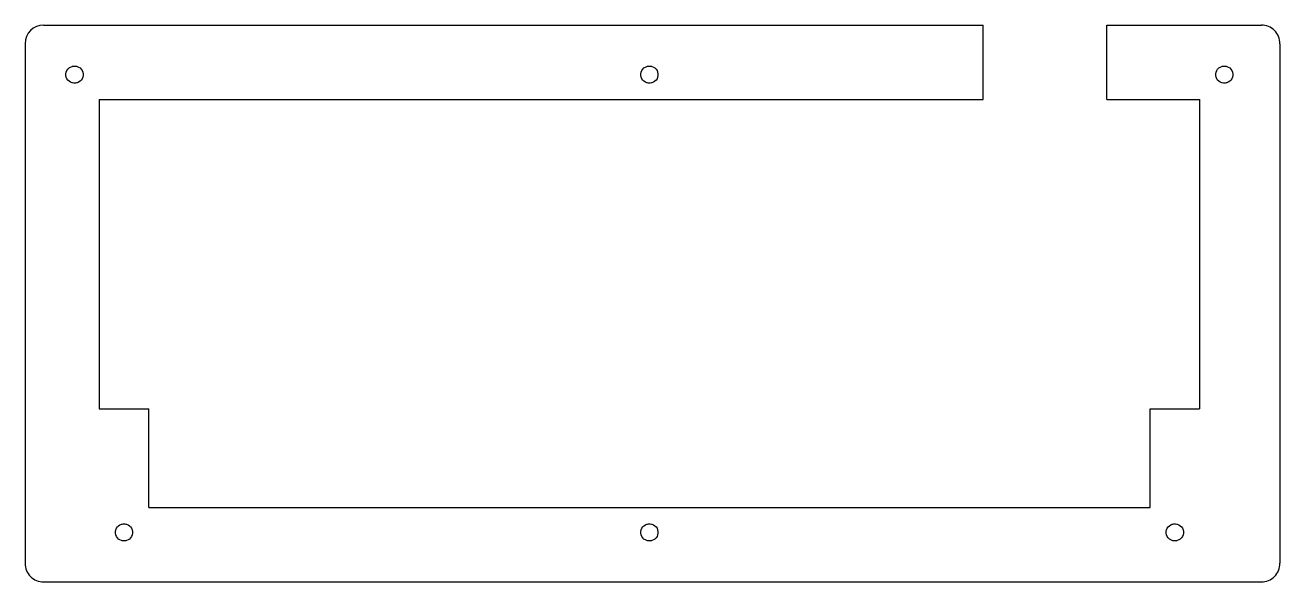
# Model space of a CAD drawing. Extents: x 0 to 242, y -106 to 1.
import ezdxf

# ---------------------------------------------------------------- set-up
doc = ezdxf.new("R2010")
doc.units = 0
doc.layers.get('0').update_dxf_attribs({"linetype": 'CONTINUOUS'})

msp = doc.modelspace()

# ---------------------------------------------------------------- linework, layer by layer
at = {"color": 7}
for points in [[(3.644914, 0.956328), (184.623128, 0.956328)], [(184.623128, -13.331226), (184.623128, 0.956328)], [(208.435717, -13.331226), (208.435717, 0.956328)], [(208.435717, 0.956328), (238.199548, 0.956328)], [(208.435717, 0.956328), (238.199548, 0.956328)], [(0.07366, -2.614926), (0.07366, -102.627799)], [(0.07366, -2.614926), (0.07366, -102.627799)], [(241.773341, -2.614926), (241.773341, -102.627799)], [(241.773341, -2.614926), (241.773341, -102.627799)], [(14.361214, -13.331226), (184.623128, -13.331226)], [(14.361214, -13.331226), (14.361214, -72.863968), (23.886249, -72.863968)], [(208.435717, -13.331226), (226.294524, -13.331226)], [(208.435717, -13.331226), (226.294524, -13.331226)], [(226.294524, -13.331226), (226.294524, -72.863968)], [(23.886249, -91.914039), (23.886249, -72.863968)], [(216.769488, -91.914039), (216.769488, -72.863968)], [(216.769488, -72.863968), (226.294524, -72.863968)], [(23.886249, -91.914039), (216.769488, -91.914039)], [(3.644914, -106.201592), (238.199548, -106.201592)], [(3.644914, -106.201592), (238.199548, -106.201592)]]:
    msp.add_lwpolyline(points, dxfattribs=at)
for points in [[(9.974617, -6.960882), (10.081298, -6.981202), (10.381019, -7.105662), (10.65026, -7.286003), (10.881401, -7.517144), (11.061741, -7.786385), (11.186202, -8.086106), (11.249702, -8.406147), (11.249702, -8.731269), (11.186202, -9.05131), (11.061741, -9.351031), (10.881401, -9.620272), (10.65026, -9.851413), (10.381019, -10.031753), (10.081298, -10.156214), (9.974617, -10.176534), (9.761256, -10.219714), (9.436135, -10.219714), (9.222774, -10.176534), (9.116094, -10.156214), (8.816373, -10.031753), (8.547132, -9.851413), (8.315991, -9.620272), (8.13565, -9.351031), (8.01119, -9.05131), (7.94769, -8.731269), (7.94769, -8.406147), (8.01119, -8.086106), (8.13565, -7.786385), (8.315991, -7.517144), (8.547132, -7.286003), (8.816373, -7.105662), (9.116094, -6.981202), (9.222774, -6.960882), (9.436135, -6.917702), (9.761256, -6.917702), (9.974617, -6.960882)], [(120.70379, -6.960882), (120.81047, -6.981202), (121.110192, -7.105662), (121.379433, -7.286003), (121.610573, -7.517144), (121.790914, -7.786385), (121.915375, -8.086106), (121.978875, -8.406147), (121.978875, -8.731269), (121.915375, -9.05131), (121.790914, -9.351031), (121.610573, -9.620272), (121.379433, -9.851413), (121.110192, -10.031753), (120.81047, -10.156214), (120.70379, -10.176534), (120.490429, -10.219714), (120.165308, -10.219714), (119.951947, -10.176534), (119.845267, -10.156214), (119.545546, -10.031753), (119.276305, -9.851413), (119.045164, -9.620272), (118.864823, -9.351031), (118.740363, -9.05131), (118.676862, -8.731269), (118.676862, -8.406147), (118.740363, -8.086106), (118.864823, -7.786385), (119.045164, -7.517144), (119.276305, -7.286003), (119.545546, -7.105662), (119.845267, -6.981202), (119.951947, -6.960882), (120.165308, -6.917702), (120.490429, -6.917702), (120.70379, -6.960882)], [(231.432963, -6.960882), (231.539643, -6.981202), (231.839364, -7.105662), (232.108605, -7.286003), (232.339746, -7.517144), (232.520087, -7.786385), (232.644547, -8.086106), (232.708048, -8.406147), (232.708048, -8.731269), (232.644547, -9.05131), (232.520087, -9.351031), (232.339746, -9.620272), (232.108605, -9.851413), (231.839364, -10.031753), (231.539643, -10.156214), (231.432963, -10.176534), (231.219602, -10.219714), (230.894481, -10.219714), (230.68112, -10.176534), (230.57444, -10.156214), (230.274719, -10.031753), (230.005478, -9.851413), (229.774337, -9.620272), (229.593996, -9.351031), (229.469536, -9.05131), (229.406035, -8.731269), (229.406035, -8.406147), (229.469536, -8.086106), (229.593996, -7.786385), (229.774337, -7.517144), (230.005478, -7.286003), (230.274719, -7.105662), (230.57444, -6.981202), (230.68112, -6.960882), (230.894481, -6.917702), (231.219602, -6.917702), (231.432963, -6.960882)], [(19.499653, -95.06619), (19.606333, -95.089051), (19.906054, -95.213511), (20.175295, -95.393852), (20.406436, -95.622453), (20.586777, -95.894234), (20.711237, -96.193955), (20.774737, -96.513996), (20.774737, -96.839117), (20.711237, -97.156618), (20.586777, -97.458879), (20.406436, -97.72812), (20.175295, -97.959261), (19.906054, -98.139602), (19.606333, -98.264062), (19.499653, -98.284382), (19.286292, -98.327563), (18.961171, -98.327563), (18.74781, -98.284382), (18.641129, -98.264062), (18.341408, -98.139602), (18.072167, -97.959261), (17.841027, -97.72812), (17.660686, -97.458879), (17.536225, -97.156618), (17.472725, -96.839117), (17.472725, -96.513996), (17.536225, -96.193955), (17.660686, -95.894234), (17.841027, -95.622453), (18.072167, -95.393852), (18.341408, -95.213511), (18.641129, -95.089051), (18.74781, -95.06619), (18.961171, -95.02555), (19.286292, -95.02555), (19.499653, -95.06619)], [(120.70379, -95.06619), (120.81047, -95.089051), (121.110192, -95.213511), (121.379433, -95.393852), (121.610573, -95.622453), (121.790914, -95.894234), (121.915375, -96.193955), (121.978875, -96.513996), (121.978875, -96.839117), (121.915375, -97.156618), (121.790914, -97.458879), (121.610573, -97.72812), (121.379433, -97.959261), (121.110192, -98.139602), (120.81047, -98.264062), (120.70379, -98.284382), (120.490429, -98.327563), (120.165308, -98.327563), (119.951947, -98.284382), (119.845267, -98.264062), (119.545546, -98.139602), (119.276305, -97.959261), (119.045164, -97.72812), (118.864823, -97.458879), (118.740363, -97.156618), (118.676862, -96.839117), (118.676862, -96.513996), (118.740363, -96.193955), (118.864823, -95.894234), (119.045164, -95.622453), (119.276305, -95.393852), (119.545546, -95.213511), (119.845267, -95.089051), (119.951947, -95.06619), (120.165308, -95.02555), (120.490429, -95.02555), (120.70379, -95.06619)], [(221.907927, -95.06619), (222.012068, -95.089051), (222.314329, -95.213511), (222.58357, -95.393852), (222.814711, -95.622453), (222.995051, -95.894234), (223.119512, -96.193955), (223.183012, -96.513996), (223.183012, -96.839117), (223.119512, -97.156618), (222.995051, -97.458879), (222.814711, -97.72812), (222.58357, -97.959261), (222.314329, -98.139602), (222.012068, -98.264062), (221.907927, -98.284382), (221.694567, -98.327563), (221.369445, -98.327563), (221.156085, -98.284382), (221.049404, -98.264062), (220.749683, -98.139602), (220.480442, -97.959261), (220.249301, -97.72812), (220.06896, -97.458879), (219.9445, -97.156618), (219.881, -96.839117), (219.881, -96.513996), (219.9445, -96.193955), (220.06896, -95.894234), (220.249301, -95.622453), (220.480442, -95.393852), (220.749683, -95.213511), (221.049404, -95.089051), (221.156085, -95.06619), (221.369445, -95.02555), (221.694567, -95.02555), (221.907927, -95.06619)]]:
    msp.add_lwpolyline(points, close=True, dxfattribs=at)
for points in [[(3.646895, 0.954986), (1.674197, 0.954975), (0.075013, -0.644209), (0.075001, -2.616907)], [(3.646895, 0.954986), (1.674197, 0.954975), (0.075013, -0.644209), (0.075001, -2.616907)], [(240.727617, -0.09116), (240.057732, 0.578703), (239.149179, 0.955013), (238.201834, 0.954986)], [(240.727617, -0.09116), (240.057732, 0.578703), (239.149179, 0.955013), (238.201834, 0.954986)], [(241.773849, -2.616907), (241.773844, -1.669562), (241.397502, -0.761022), (240.727617, -0.09116)], [(241.773849, -2.616907), (241.773844, -1.669562), (241.397502, -0.761022), (240.727617, -0.09116)], [(0.075001, -102.630085), (0.074974, -103.577429), (0.451285, -104.485982), (1.121148, -105.155868)], [(0.075001, -102.630085), (0.074974, -103.577429), (0.451285, -104.485982), (1.121148, -105.155868)], [(240.72766, -105.155911), (241.397549, -104.486022), (241.773876, -103.57745), (241.773849, -102.630085)], [(240.72766, -105.155911), (241.397549, -104.486022), (241.773876, -103.57745), (241.773849, -102.630085)], [(1.121148, -105.155868), (1.79101, -105.825753), (2.69955, -106.202095), (3.646895, -106.2021)], [(1.121148, -105.155868), (1.79101, -105.825753), (2.69955, -106.202095), (3.646895, -106.2021)], [(238.201834, -106.2021), (239.1492, -106.202127), (240.057771, -105.825799), (240.72766, -105.155911)], [(238.201834, -106.2021), (239.1492, -106.202127), (240.057771, -105.825799), (240.72766, -105.155911)]]:
    msp.add_open_spline(points, degree=3, dxfattribs=at)

doc.saveas('drawing.dxf')
